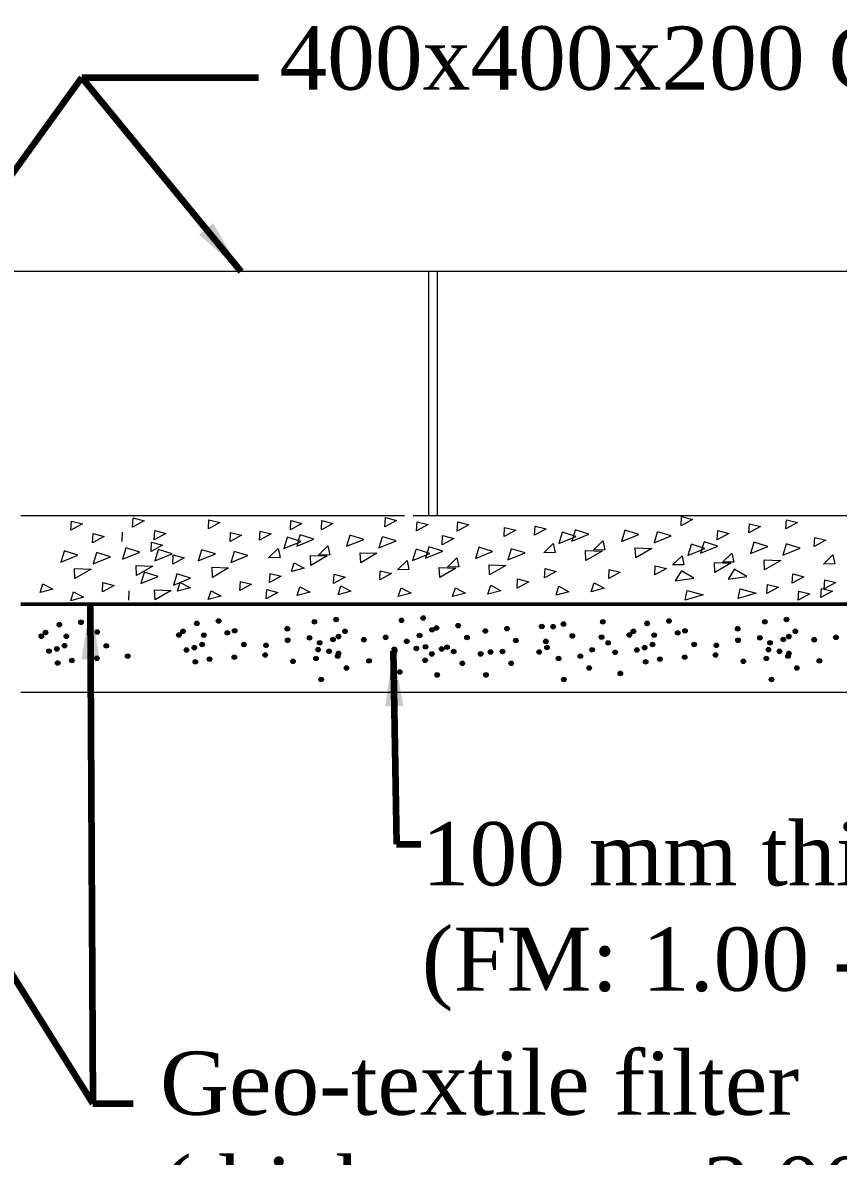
# Model space of a CAD drawing. Header units: metres. Extents: x -2434 to 11656, y -15288 to 8109.
# Drawn here: x -337.25 to -323.94, y -8336.46 to -8317.96 of the extents above; entities that cross this region are included whole.
import ezdxf

# ---------------------------------------------------------------- set-up
doc = ezdxf.new("R2010")
doc.units = ezdxf.units.M
doc.layers.add('LINE', color=7, linetype='Continuous')
doc.styles.get("Standard").update_dxf_attribs({"font": 'times.ttf'})
doc.dimstyles.get("Standard").update_dxf_attribs({"dimtxt": 0.5, "dimasz": 0.4075, "dimexe": 0.364, "dimexo": 0.219, "dimgap": 0.09, "dimtad": 0, "dimdec": 0, "dimlfac": 1000, "dimzin": 0, "dimdsep": 46, "dimtxsty": 'Standard', "dimcen": 0.09, "dimadec": 0, "dimazin": 0, "dimtfac": 1, "dimtdec": 0, "dimtofl": 0, "dimtmove": 0, "dimatfit": 3, "dimfxl": 1, "dimtolj": 1, "dimtzin": 0, "dimarcsym": 0})

msp = doc.modelspace()

# ---------------------------------------------------------------- hatches: boundary and pattern name
at = {"layer": 'LINE', "lineweight": 18, "ltscale": 0.5}
for points in [[(-332.096489, -8327.703919, -1), (-332.170569, -8327.703919, -1)], [(-330.675755, -8327.679038, -1), (-330.749836, -8327.679038, -1)], [(-324.746383, -8327.703919, -1), (-324.820463, -8327.703919, -1)], [(-336.615861, -8327.787319, -1), (-336.689941, -8327.787319, -1)], [(-336.260619, -8327.748582, -1), (-336.334699, -8327.748582, -1)], [(-334.37097, -8327.767538, -1), (-334.44505, -8327.767538, -1)], [(-334.015728, -8327.728801, -1), (-334.089808, -8327.728801, -1)], [(-333.752853, -8327.88876, -1), (-333.826933, -8327.88876, -1)], [(-332.89411, -8327.854478, -1), (-332.96819, -8327.854478, -1)], [(-332.451731, -8327.742656, -1), (-332.525811, -8327.742656, -1)], [(-331.030997, -8327.717775, -1), (-331.105077, -8327.717775, -1)], [(-330.532924, -8327.872071, -1), (-330.607004, -8327.872071, -1)], [(-330.460536, -8327.84218, -1), (-330.534616, -8327.84218, -1)], [(-330.105294, -8327.803443, -1), (-330.179374, -8327.803443, -1)], [(-329.307689, -8327.853206, -1), (-329.381769, -8327.853206, -1)], [(-328.740701, -8327.8173, -1), (-328.814781, -8327.8173, -1)], [(-328.558923, -8327.805861, -1), (-328.627677, -8327.833443, -1)], [(-328.385459, -8327.778562, -1), (-328.459539, -8327.778562, -1)], [(-327.743693, -8327.742656, -1), (-327.817774, -8327.742656, -1)], [(-327.020864, -8327.767538, -1), (-327.094944, -8327.767538, -1)], [(-326.665622, -8327.728801, -1), (-326.739703, -8327.728801, -1)], [(-326.402747, -8327.88876, -1), (-326.476827, -8327.88876, -1)], [(-325.544004, -8327.854478, -1), (-325.618084, -8327.854478, -1)], [(-325.101625, -8327.742656, -1), (-325.175705, -8327.742656, -1)], [(-336.908004, -8327.977123, -1), (-336.982084, -8327.977123, -1)], [(-336.840617, -8327.916733, -1), (-336.914697, -8327.916733, -1)], [(-336.501221, -8327.978185, -1), (-336.575301, -8327.978185, -1)], [(-336.117788, -8327.941614, -1), (-336.191868, -8327.941614, -1)], [(-335.997744, -8327.908541, -1), (-336.071824, -8327.908541, -1)], [(-334.663113, -8327.957342, -1), (-334.737193, -8327.957342, -1)], [(-334.595726, -8327.896952, -1), (-334.669806, -8327.896952, -1)], [(-334.25633, -8327.958404, -1), (-334.33041, -8327.958404, -1)], [(-333.872897, -8327.921833, -1), (-333.946977, -8327.921833, -1)], [(-332.888188, -8328.042388, -1), (-332.962268, -8328.042388, -1)], [(-332.532946, -8328.00365, -1), (-332.607027, -8328.00365, -1)], [(-332.149141, -8328.029563, -1), (-332.223221, -8328.029563, -1)], [(-332.05785, -8327.982577, -1), (-332.131931, -8327.982577, -1)], [(-331.953658, -8327.896952, -1), (-332.027738, -8327.896952, -1)], [(-331.64564, -8328.034019, -1), (-331.71972, -8328.034019, -1)], [(-331.290398, -8327.995282, -1), (-331.364478, -8327.995282, -1)], [(-330.945135, -8328.060657, -1), (-331.019215, -8328.060657, -1)], [(-330.73538, -8327.965437, -1), (-330.80946, -8327.965437, -1)], [(-329.962463, -8327.996476, -1), (-330.036543, -8327.996476, -1)], [(-329.662931, -8327.891943, -1), (-329.737011, -8327.891943, -1)], [(-329.164858, -8328.046238, -1), (-329.238938, -8328.046238, -1)], [(-328.675227, -8328.061268, -1), (-328.749307, -8328.061268, -1)], [(-328.242628, -8327.971595, -1), (-328.316708, -8327.971595, -1)], [(-327.764967, -8327.992685, -1), (-327.839047, -8327.992685, -1)], [(-327.313007, -8327.957342, -1), (-327.387087, -8327.957342, -1)], [(-327.24562, -8327.896952, -1), (-327.3197, -8327.896952, -1)], [(-326.906224, -8327.958404, -1), (-326.980304, -8327.958404, -1)], [(-326.522791, -8327.921833, -1), (-326.596871, -8327.921833, -1)], [(-325.538082, -8328.042388, -1), (-325.612162, -8328.042388, -1)], [(-325.18284, -8328.00365, -1), (-325.256921, -8328.00365, -1)], [(-324.799035, -8328.029563, -1), (-324.873115, -8328.029563, -1)], [(-324.707744, -8327.982577, -1), (-324.781825, -8327.982577, -1)], [(-324.603552, -8327.896952, -1), (-324.677632, -8327.896952, -1)], [(-324.295534, -8328.034019, -1), (-324.369614, -8328.034019, -1)], [(-323.940292, -8327.995282, -1), (-324.014372, -8327.995282, -1)], [(-336.784048, -8328.221321, -1), (-336.858128, -8328.221321, -1)], [(-336.655797, -8328.183922, -1), (-336.729877, -8328.183922, -1)], [(-336.529998, -8328.130201, -1), (-336.604079, -8328.130201, -1)], [(-335.848595, -8328.13248, -1), (-335.922676, -8328.13248, -1)], [(-334.539157, -8328.20154, -1), (-334.613237, -8328.20154, -1)], [(-334.410906, -8328.164141, -1), (-334.484986, -8328.164141, -1)], [(-334.285107, -8328.11042, -1), (-334.359188, -8328.11042, -1)], [(-333.603704, -8328.112699, -1), (-333.677785, -8328.112699, -1)], [(-333.243035, -8328.124342, -1), (-333.317115, -8328.124342, -1)], [(-332.390115, -8328.196683, -1), (-332.464195, -8328.196683, -1)], [(-332.365868, -8328.085538, -1), (-332.439949, -8328.085538, -1)], [(-332.212403, -8328.222606, -1), (-332.286483, -8328.222606, -1)], [(-332.057827, -8328.256897, -1), (-332.131907, -8328.256897, -1)], [(-331.147567, -8328.188314, -1), (-331.221647, -8328.188314, -1)], [(-331.143427, -8328.216555, -1), (-331.217507, -8328.216555, -1)], [(-330.788185, -8328.177818, -1), (-330.862265, -8328.177818, -1)], [(-330.637772, -8328.149577, -1), (-330.711852, -8328.149577, -1)], [(-330.374673, -8328.185062, -1), (-330.448754, -8328.185062, -1)], [(-330.288824, -8328.154033, -1), (-330.362904, -8328.154033, -1)], [(-330.18007, -8328.226421, -1), (-330.25415, -8328.226421, -1)], [(-329.577068, -8328.234825, -1), (-329.651149, -8328.234825, -1)], [(-329.382465, -8328.226421, -1), (-329.456545, -8328.226421, -1)], [(-328.785511, -8328.220522, -1), (-328.854265, -8328.248103, -1)], [(-328.654838, -8328.160182, -1), (-328.728918, -8328.160182, -1)], [(-327.919543, -8328.198422, -1), (-327.993623, -8328.198422, -1)], [(-327.657831, -8328.085538, -1), (-327.731911, -8328.085538, -1)], [(-327.544293, -8328.240277, -1), (-327.618373, -8328.240277, -1)], [(-327.189051, -8328.20154, -1), (-327.263131, -8328.20154, -1)], [(-327.0608, -8328.164141, -1), (-327.13488, -8328.164141, -1)], [(-326.935002, -8328.11042, -1), (-327.009082, -8328.11042, -1)], [(-326.253598, -8328.112699, -1), (-326.327679, -8328.112699, -1)], [(-325.892929, -8328.124342, -1), (-325.967009, -8328.124342, -1)], [(-325.040009, -8328.196683, -1), (-325.114089, -8328.196683, -1)], [(-325.015762, -8328.085538, -1), (-325.089843, -8328.085538, -1)], [(-324.862297, -8328.222606, -1), (-324.936377, -8328.222606, -1)], [(-324.707721, -8328.256897, -1), (-324.781801, -8328.256897, -1)], [(-336.641216, -8328.414354, -1), (-336.715297, -8328.414354, -1)], [(-336.409931, -8328.371447, -1), (-336.484011, -8328.371447, -1)], [(-336.003171, -8328.338218, -1), (-336.077252, -8328.338218, -1)], [(-335.49967, -8328.302864, -1), (-335.573751, -8328.302864, -1)], [(-334.396325, -8328.394573, -1), (-334.470406, -8328.394573, -1)], [(-334.16504, -8328.351666, -1), (-334.23912, -8328.351666, -1)], [(-333.75828, -8328.318437, -1), (-333.832361, -8328.318437, -1)], [(-333.254779, -8328.283083, -1), (-333.32886, -8328.283083, -1)], [(-332.802326, -8328.38527, -1), (-332.876406, -8328.38527, -1)], [(-332.426806, -8328.339801, -1), (-332.500886, -8328.339801, -1)], [(-332.071564, -8328.301064, -1), (-332.145645, -8328.301064, -1)], [(-331.559777, -8328.376901, -1), (-331.633857, -8328.376901, -1)], [(-330.645354, -8328.37085, -1), (-330.719434, -8328.37085, -1)], [(-330.535312, -8328.265158, -1), (-330.609392, -8328.265158, -1)], [(-330.037238, -8328.419454, -1), (-330.111319, -8328.419454, -1)], [(-329.737707, -8328.265158, -1), (-329.811787, -8328.265158, -1)], [(-329.239633, -8328.419454, -1), (-329.313714, -8328.419454, -1)], [(-328.466523, -8328.339801, -1), (-328.540603, -8328.339801, -1)], [(-328.111281, -8328.301064, -1), (-328.185361, -8328.301064, -1)], [(-327.046219, -8328.394573, -1), (-327.1203, -8328.394573, -1)], [(-326.814934, -8328.351666, -1), (-326.889014, -8328.351666, -1)], [(-326.408174, -8328.318437, -1), (-326.482255, -8328.318437, -1)], [(-325.904673, -8328.283083, -1), (-325.978754, -8328.283083, -1)], [(-325.45222, -8328.38527, -1), (-325.5263, -8328.38527, -1)], [(-325.0767, -8328.339801, -1), (-325.150781, -8328.339801, -1)], [(-324.721459, -8328.301064, -1), (-324.795539, -8328.301064, -1)], [(-324.209671, -8328.376901, -1), (-324.283752, -8328.376901, -1)], [(-331.928733, -8328.494097, -1), (-332.002813, -8328.494097, -1)], [(-331.057564, -8328.559437, -1), (-331.131644, -8328.559437, -1)], [(-330.449449, -8328.60804, -1), (-330.523529, -8328.60804, -1)], [(-329.651844, -8328.60804, -1), (-329.725924, -8328.60804, -1)], [(-327.96845, -8328.494097, -1), (-328.04253, -8328.494097, -1)], [(-327.45843, -8328.583159, -1), (-327.53251, -8328.583159, -1)], [(-324.578627, -8328.494097, -1), (-324.652707, -8328.494097, -1)], [(-332.340944, -8328.682683, -1), (-332.415024, -8328.682683, -1)], [(-328.38066, -8328.682683, -1), (-328.45474, -8328.682683, -1)], [(-324.990838, -8328.682683, -1), (-325.064918, -8328.682683, -1)]]:
    msp.add_hatch(color=7, dxfattribs=at).paths.add_polyline_path(points)

# ---------------------------------------------------------------- linework, layer by layer
at = {"layer": 'LINE', "color": 7, "lineweight": 18, "ltscale": 0.5}
for p, q in [((-334.812874, -8322.026389), (-345.969197, -8322.026389)), ((-334.954963, -8322.026389), (-337.220101, -8322.026389)), ((-323.677179, -8322.026389), (-334.812874, -8322.026389)), ((-330.974997, -8322.026389), (-334.812874, -8322.026389)), ((-330.621265, -8326.013516), (-330.621265, -8322.026389)), ((-330.479176, -8326.013516), (-330.479176, -8322.026389)), ((-323.677179, -8322.026389), (-329.245026, -8322.026389)), ((-331.019269, -8326.013516), (-337.281172, -8326.013516)), ((-336.464566, -8326.246565), (-336.455539, -8326.096445)), ((-336.275305, -8326.143264), (-336.464566, -8326.246565)), ((-336.455539, -8326.096445), (-336.275305, -8326.143264)), ((-335.457801, -8326.196453), (-335.448775, -8326.046333)), ((-335.268541, -8326.093152), (-335.457801, -8326.196453)), ((-335.448775, -8326.046333), (-335.268541, -8326.093152)), ((-334.219675, -8326.226784), (-334.210648, -8326.076664)), ((-334.030414, -8326.123483), (-334.219675, -8326.226784)), ((-334.210648, -8326.076664), (-334.030414, -8326.123483)), ((-332.88092, -8326.238857), (-332.871894, -8326.088737)), ((-332.691659, -8326.135556), (-332.88092, -8326.238857)), ((-332.871894, -8326.088737), (-332.691659, -8326.135556)), ((-332.375892, -8326.238857), (-332.366866, -8326.088737)), ((-332.186631, -8326.135556), (-332.375892, -8326.238857)), ((-332.366866, -8326.088737), (-332.186631, -8326.135556)), ((-331.337036, -8326.192062), (-331.328009, -8326.041942)), ((-331.147775, -8326.088761), (-331.337036, -8326.192062)), ((-331.328009, -8326.041942), (-331.147775, -8326.088761)), ((-323.677179, -8326.013516), (-330.877179, -8326.013516)), ((-330.820356, -8326.258033), (-330.81133, -8326.107913)), ((-330.631096, -8326.154732), (-330.820356, -8326.258033)), ((-330.81133, -8326.107913), (-330.631096, -8326.154732)), ((-330.15861, -8326.261821), (-330.149583, -8326.111701)), ((-329.969349, -8326.15852), (-330.15861, -8326.261821)), ((-330.149583, -8326.111701), (-329.969349, -8326.15852)), ((-328.895422, -8326.329127), (-328.886395, -8326.179007)), ((-328.886395, -8326.179007), (-328.706161, -8326.225826)), ((-326.505834, -8326.173281), (-326.496807, -8326.023161)), ((-326.316573, -8326.06998), (-326.505834, -8326.173281)), ((-326.496807, -8326.023161), (-326.316573, -8326.06998)), ((-325.397234, -8326.291452), (-325.388207, -8326.141332)), ((-325.388207, -8326.141332), (-325.207973, -8326.188151)), ((-324.792513, -8326.225797), (-324.783487, -8326.075677)), ((-324.603253, -8326.122496), (-324.792513, -8326.225797)), ((-324.783487, -8326.075677), (-324.603253, -8326.122496)), ((-336.111005, -8326.452249), (-336.101979, -8326.302129)), ((-335.921745, -8326.348948), (-336.111005, -8326.452249)), ((-336.101979, -8326.302129), (-335.921745, -8326.348948)), ((-335.629221, -8326.429723), (-335.620195, -8326.279604)), ((-335.10424, -8326.402137), (-335.095214, -8326.252017)), ((-334.91498, -8326.298836), (-335.10424, -8326.402137)), ((-335.095214, -8326.252017), (-334.91498, -8326.298836)), ((-333.866114, -8326.432468), (-333.857088, -8326.282348)), ((-333.676854, -8326.329167), (-333.866114, -8326.432468)), ((-333.857088, -8326.282348), (-333.676854, -8326.329167)), ((-333.38433, -8326.409942), (-333.375304, -8326.259823)), ((-333.19507, -8326.306641), (-333.38433, -8326.409942)), ((-333.375304, -8326.259823), (-333.19507, -8326.306641)), ((-332.934983, -8326.367445), (-332.988932, -8326.543832)), ((-332.707061, -8326.429875), (-332.932947, -8326.360787)), ((-332.724368, -8326.328493), (-332.778316, -8326.504879)), ((-332.496446, -8326.390922), (-332.722331, -8326.321834)), ((-331.911294, -8326.333211), (-331.965242, -8326.509597)), ((-331.683372, -8326.39564), (-331.909257, -8326.326552)), ((-331.381432, -8326.359123), (-331.435381, -8326.535509)), ((-331.15351, -8326.421553), (-331.379396, -8326.352465)), ((-330.405025, -8326.483557), (-330.395999, -8326.333437)), ((-330.395999, -8326.333437), (-330.215765, -8326.380256)), ((-329.393232, -8326.35107), (-329.384206, -8326.20095)), ((-329.203971, -8326.247769), (-329.393232, -8326.35107)), ((-329.384206, -8326.20095), (-329.203971, -8326.247769)), ((-328.706161, -8326.225826), (-328.895422, -8326.329127)), ((-328.446075, -8326.286629), (-328.500023, -8326.463016)), ((-328.500023, -8326.463016), (-328.218153, -8326.349059)), ((-328.218153, -8326.349059), (-328.444038, -8326.279971)), ((-328.23546, -8326.247677), (-328.289408, -8326.424063)), ((-328.289408, -8326.424063), (-328.007538, -8326.310107)), ((-328.007538, -8326.310107), (-328.233423, -8326.241019)), ((-327.422385, -8326.252395), (-327.476334, -8326.428781)), ((-327.476334, -8326.428781), (-327.194464, -8326.314825)), ((-327.194464, -8326.314825), (-327.420349, -8326.245737)), ((-326.892524, -8326.278307), (-326.946472, -8326.454694)), ((-326.946472, -8326.454694), (-326.664602, -8326.340737)), ((-326.664602, -8326.340737), (-326.890487, -8326.271649)), ((-325.916117, -8326.402741), (-325.90709, -8326.252621)), ((-325.726856, -8326.29944), (-325.916117, -8326.402741)), ((-325.90709, -8326.252621), (-325.726856, -8326.29944)), ((-325.207973, -8326.188151), (-325.397234, -8326.291452)), ((-324.331078, -8326.513278), (-324.322051, -8326.363158)), ((-324.322051, -8326.363158), (-324.141817, -8326.409977)), ((-335.568888, -8326.54183), (-335.622836, -8326.718216)), ((-335.340966, -8326.60426), (-335.566851, -8326.535172)), ((-335.155896, -8326.594158), (-335.146869, -8326.444038)), ((-334.966635, -8326.490857), (-335.155896, -8326.594158)), ((-335.146869, -8326.444038), (-334.966635, -8326.490857)), ((-333.235703, -8326.696536), (-333.081176, -8326.546163)), ((-333.081176, -8326.546163), (-333.049517, -8326.693184)), ((-332.988932, -8326.543832), (-332.707061, -8326.429875)), ((-332.778316, -8326.504879), (-332.496446, -8326.390922)), ((-332.422629, -8326.653049), (-332.268102, -8326.502676)), ((-332.268102, -8326.502676), (-332.236443, -8326.649697)), ((-331.965242, -8326.509597), (-331.683372, -8326.39564)), ((-331.435381, -8326.535509), (-331.15351, -8326.421553)), ((-330.603595, -8326.626725), (-330.829481, -8326.557637)), ((-330.620902, -8326.525343), (-330.674851, -8326.701729)), ((-330.39298, -8326.587773), (-330.618866, -8326.518685)), ((-330.215765, -8326.380256), (-330.405025, -8326.483557)), ((-329.807828, -8326.530061), (-329.861776, -8326.706447)), ((-329.579906, -8326.592491), (-329.805791, -8326.523403)), ((-329.277966, -8326.555973), (-329.331915, -8326.73236)), ((-329.050044, -8326.618403), (-329.27593, -8326.549315)), ((-328.746795, -8326.615721), (-328.592268, -8326.465348)), ((-328.592268, -8326.465348), (-328.560609, -8326.612369)), ((-327.933721, -8326.572233), (-327.779193, -8326.42186)), ((-327.779193, -8326.42186), (-327.747535, -8326.568881)), ((-327.25178, -8326.532534), (-326.980346, -8326.542658)), ((-327.244783, -8326.697492), (-327.25178, -8326.532534)), ((-326.980346, -8326.542658), (-327.244783, -8326.697492)), ((-326.342609, -8326.48348), (-326.396557, -8326.659866)), ((-326.396557, -8326.659866), (-326.114687, -8326.54591)), ((-326.114687, -8326.54591), (-326.340572, -8326.476822)), ((-326.131994, -8326.444527), (-326.185942, -8326.620913)), ((-326.185942, -8326.620913), (-325.904072, -8326.506957)), ((-325.904072, -8326.506957), (-326.129957, -8326.437869)), ((-325.318919, -8326.449245), (-325.372868, -8326.625631)), ((-325.372868, -8326.625631), (-325.090998, -8326.511675)), ((-325.090998, -8326.511675), (-325.316883, -8326.442587)), ((-324.789058, -8326.475158), (-324.843006, -8326.651544)), ((-324.843006, -8326.651544), (-324.561136, -8326.537588)), ((-324.561136, -8326.537588), (-324.787021, -8326.4685)), ((-324.141817, -8326.409977), (-324.331078, -8326.513278)), ((-336.575653, -8326.591942), (-336.629601, -8326.768328)), ((-336.629601, -8326.768328), (-336.347731, -8326.654371)), ((-336.347731, -8326.654371), (-336.573616, -8326.585283)), ((-336.045791, -8326.617854), (-336.099739, -8326.79424)), ((-336.099739, -8326.79424), (-335.817869, -8326.680284)), ((-335.817869, -8326.680284), (-336.043754, -8326.611196)), ((-335.622836, -8326.718216), (-335.340966, -8326.60426)), ((-335.039026, -8326.567742), (-335.092975, -8326.744129)), ((-335.092975, -8326.744129), (-334.811104, -8326.630172)), ((-334.811104, -8326.630172), (-335.03699, -8326.561084)), ((-334.802335, -8326.799842), (-334.793309, -8326.649722)), ((-334.613075, -8326.696541), (-334.802335, -8326.799842)), ((-334.793309, -8326.649722), (-334.613075, -8326.696541)), ((-334.330762, -8326.572161), (-334.38471, -8326.748547)), ((-334.38471, -8326.748547), (-334.10284, -8326.63459)), ((-334.10284, -8326.63459), (-334.328725, -8326.565502)), ((-333.8009, -8326.598073), (-333.854848, -8326.774459)), ((-333.854848, -8326.774459), (-333.572978, -8326.660503)), ((-333.572978, -8326.660503), (-333.798863, -8326.591415)), ((-333.049517, -8326.693184), (-333.235703, -8326.696536)), ((-332.546765, -8326.821795), (-332.553762, -8326.656838)), ((-332.553762, -8326.656838), (-332.282329, -8326.666961)), ((-332.282329, -8326.666961), (-332.546765, -8326.821795)), ((-332.236443, -8326.649697), (-332.422629, -8326.653049)), ((-331.740688, -8326.61335), (-331.469255, -8326.623474)), ((-331.733691, -8326.778308), (-331.740688, -8326.61335)), ((-331.469255, -8326.623474), (-331.733691, -8326.778308)), ((-331.132237, -8326.893387), (-330.97771, -8326.743014)), ((-330.97771, -8326.743014), (-330.946052, -8326.890035)), ((-330.831517, -8326.564296), (-330.885466, -8326.740682)), ((-330.885466, -8326.740682), (-330.603595, -8326.626725)), ((-330.674851, -8326.701729), (-330.39298, -8326.587773)), ((-330.319163, -8326.849899), (-330.164636, -8326.699526)), ((-330.164636, -8326.699526), (-330.132977, -8326.846547)), ((-329.861776, -8326.706447), (-329.579906, -8326.592491)), ((-329.331915, -8326.73236), (-329.050044, -8326.618403)), ((-328.560609, -8326.612369), (-328.746795, -8326.615721)), ((-328.057857, -8326.74098), (-328.064854, -8326.576022)), ((-328.064854, -8326.576022), (-327.793421, -8326.586145)), ((-327.793421, -8326.586145), (-328.057857, -8326.74098)), ((-327.747535, -8326.568881), (-327.933721, -8326.572233)), ((-326.643329, -8326.812571), (-326.488802, -8326.662198)), ((-326.488802, -8326.662198), (-326.457143, -8326.809219)), ((-325.830255, -8326.769083), (-325.675728, -8326.61871)), ((-325.675728, -8326.61871), (-325.644069, -8326.765731)), ((-325.148314, -8326.729385), (-324.876881, -8326.739508)), ((-325.141317, -8326.894342), (-325.148314, -8326.729385)), ((-324.876881, -8326.739508), (-325.141317, -8326.894342)), ((-324.182451, -8326.799872), (-324.027924, -8326.649499)), ((-324.027924, -8326.649499), (-323.996265, -8326.79652)), ((-336.405047, -8326.872081), (-336.133614, -8326.882205)), ((-336.39805, -8327.037039), (-336.405047, -8326.872081)), ((-336.133614, -8326.882205), (-336.39805, -8327.037039)), ((-335.398282, -8326.821969), (-335.126849, -8326.832093)), ((-335.391285, -8326.986927), (-335.398282, -8326.821969)), ((-335.126849, -8326.832093), (-335.391285, -8326.986927)), ((-334.160156, -8326.8523), (-333.888723, -8326.862424)), ((-334.153159, -8327.017258), (-334.160156, -8326.8523)), ((-333.888723, -8326.862424), (-334.153159, -8327.017258)), ((-332.863144, -8326.922579), (-332.818442, -8326.778985)), ((-332.654657, -8326.86759), (-332.863144, -8326.922579)), ((-332.818442, -8326.778985), (-332.654657, -8326.86759)), ((-331.422709, -8327.05775), (-331.413683, -8326.907631)), ((-331.413683, -8326.907631), (-331.233449, -8326.954449)), ((-330.946052, -8326.890035), (-331.132237, -8326.893387)), ((-330.450296, -8326.853688), (-330.178863, -8326.863811)), ((-330.443299, -8327.018646), (-330.450296, -8326.853688)), ((-330.178863, -8326.863811), (-330.443299, -8327.018646)), ((-330.132977, -8326.846547), (-330.319163, -8326.849899)), ((-329.637222, -8326.810201), (-329.365789, -8326.820324)), ((-329.630225, -8326.975158), (-329.637222, -8326.810201)), ((-329.365789, -8326.820324), (-329.630225, -8326.975158)), ((-328.733182, -8327.021104), (-328.724156, -8326.870984)), ((-328.543922, -8326.917803), (-328.733182, -8327.021104)), ((-328.724156, -8326.870984), (-328.543922, -8326.917803)), ((-327.686001, -8327.035827), (-327.676975, -8326.885707)), ((-327.676975, -8326.885707), (-327.496741, -8326.932526)), ((-326.933801, -8326.976935), (-326.924775, -8326.826815)), ((-326.744541, -8326.873634), (-326.933801, -8326.976935)), ((-326.924775, -8326.826815), (-326.744541, -8326.873634)), ((-326.457143, -8326.809219), (-326.643329, -8326.812571)), ((-326.503754, -8326.91546), (-326.598361, -8327.073803)), ((-326.297406, -8327.030639), (-326.500183, -8326.909483)), ((-325.961388, -8326.772872), (-325.689955, -8326.782996)), ((-325.954391, -8326.93783), (-325.961388, -8326.772872)), ((-325.689955, -8326.782996), (-325.954391, -8326.93783)), ((-325.644069, -8326.765731), (-325.830255, -8326.769083)), ((-325.639833, -8326.88796), (-325.734439, -8327.046302)), ((-325.433484, -8327.003138), (-325.636261, -8326.881983)), ((-323.996265, -8326.79652), (-324.182451, -8326.799872)), ((-335.948681, -8327.252137), (-335.939655, -8327.102017)), ((-335.939655, -8327.102017), (-335.759421, -8327.148836)), ((-335.266983, -8326.939535), (-335.320931, -8327.115921)), ((-335.320931, -8327.115921), (-335.039061, -8327.001965)), ((-335.039061, -8327.001965), (-335.264946, -8326.932877)), ((-334.737121, -8326.965447), (-334.791069, -8327.141834)), ((-334.791069, -8327.141834), (-334.509199, -8327.027877)), ((-334.509199, -8327.027877), (-334.735084, -8326.958789)), ((-334.722517, -8327.243909), (-334.677814, -8327.100315)), ((-334.677814, -8327.100315), (-334.51403, -8327.18892)), ((-333.70379, -8327.232356), (-333.694764, -8327.082236)), ((-333.694764, -8327.082236), (-333.51453, -8327.129055)), ((-333.222091, -8327.101919), (-333.213064, -8326.9518)), ((-333.03283, -8326.998618), (-333.222091, -8327.101919)), ((-333.213064, -8326.9518), (-333.03283, -8326.998618)), ((-332.17491, -8327.116643), (-332.165883, -8326.966523)), ((-331.985649, -8327.013342), (-332.17491, -8327.116643)), ((-332.165883, -8326.966523), (-331.985649, -8327.013342)), ((-331.233449, -8326.954449), (-331.422709, -8327.05775)), ((-329.180857, -8327.190257), (-329.17183, -8327.040137)), ((-328.991596, -8327.086956), (-329.180857, -8327.190257)), ((-329.17183, -8327.040137), (-328.991596, -8327.086956)), ((-327.970157, -8327.249788), (-327.925455, -8327.106194)), ((-327.925455, -8327.106194), (-327.76167, -8327.194799)), ((-327.496741, -8326.932526), (-327.686001, -8327.035827)), ((-326.598361, -8327.073803), (-326.297406, -8327.030639)), ((-325.734439, -8327.046302), (-325.433484, -8327.003138)), ((-324.691948, -8327.109441), (-324.682922, -8326.959321)), ((-324.502688, -8327.00614), (-324.691948, -8327.109441)), ((-324.682922, -8326.959321), (-324.502688, -8327.00614)), ((-324.168838, -8327.205255), (-324.159812, -8327.055135)), ((-323.979578, -8327.101954), (-324.168838, -8327.205255)), ((-324.159812, -8327.055135), (-323.979578, -8327.101954)), ((-336.967408, -8327.26369), (-336.922705, -8327.120096)), ((-336.758921, -8327.208701), (-336.967408, -8327.26369)), ((-336.922705, -8327.120096), (-336.758921, -8327.208701)), ((-336.465334, -8327.396893), (-336.420631, -8327.2533)), ((-336.420631, -8327.2533), (-336.256846, -8327.341905)), ((-335.759421, -8327.148836), (-335.948681, -8327.252137)), ((-335.519905, -8327.38653), (-335.510879, -8327.23641)), ((-335.096377, -8327.219674), (-334.824944, -8327.229798)), ((-335.08938, -8327.384632), (-335.096377, -8327.219674)), ((-334.824944, -8327.229798), (-335.08938, -8327.384632)), ((-334.51403, -8327.18892), (-334.722517, -8327.243909)), ((-334.220443, -8327.377112), (-334.17574, -8327.233519)), ((-334.17574, -8327.233519), (-334.011955, -8327.322124)), ((-333.51453, -8327.129055), (-333.70379, -8327.232356)), ((-333.275014, -8327.366749), (-333.265988, -8327.216629)), ((-333.085754, -8327.263447), (-333.275014, -8327.366749)), ((-333.265988, -8327.216629), (-333.085754, -8327.263447)), ((-332.769031, -8327.314417), (-332.724328, -8327.170823)), ((-332.560544, -8327.259428), (-332.769031, -8327.314417)), ((-332.724328, -8327.170823), (-332.560544, -8327.259428)), ((-332.100392, -8327.298634), (-332.055689, -8327.155041)), ((-331.891905, -8327.243646), (-332.100392, -8327.298634)), ((-332.055689, -8327.155041), (-331.891905, -8327.243646)), ((-331.11971, -8327.330002), (-331.075008, -8327.186408)), ((-330.911223, -8327.275013), (-331.11971, -8327.330002)), ((-331.075008, -8327.186408), (-330.911223, -8327.275013)), ((-330.233142, -8327.330002), (-330.18844, -8327.186408)), ((-330.024655, -8327.275013), (-330.233142, -8327.330002)), ((-330.18844, -8327.186408), (-330.024655, -8327.275013)), ((-329.656975, -8327.288968), (-329.612273, -8327.145374)), ((-329.448488, -8327.233979), (-329.656975, -8327.288968)), ((-329.612273, -8327.145374), (-329.448488, -8327.233979)), ((-328.542878, -8327.304632), (-328.498175, -8327.161038)), ((-328.334391, -8327.249643), (-328.542878, -8327.304632)), ((-328.498175, -8327.161038), (-328.334391, -8327.249643)), ((-327.76167, -8327.194799), (-327.970157, -8327.249788)), ((-326.437872, -8327.390133), (-326.405175, -8327.228297)), ((-326.405175, -8327.228297), (-326.144058, -8327.303106)), ((-325.57395, -8327.362632), (-325.541253, -8327.200796)), ((-325.280136, -8327.275606), (-325.57395, -8327.362632)), ((-325.541253, -8327.200796), (-325.280136, -8327.275606)), ((-325.103571, -8327.280695), (-325.094545, -8327.130575)), ((-324.91431, -8327.177394), (-325.103571, -8327.280695)), ((-325.094545, -8327.130575), (-324.91431, -8327.177394)), ((-324.590912, -8327.390146), (-324.581886, -8327.240026)), ((-324.401652, -8327.286845), (-324.590912, -8327.390146)), ((-324.581886, -8327.240026), (-324.401652, -8327.286845)), ((-324.222828, -8327.34635), (-324.213802, -8327.19623)), ((-324.033568, -8327.243049), (-324.222828, -8327.34635)), ((-324.213802, -8327.19623), (-324.033568, -8327.243049)), ((-336.256846, -8327.341905), (-336.465334, -8327.396893)), ((-334.011955, -8327.322124), (-334.220443, -8327.377112)), ((-326.144058, -8327.303106), (-326.437872, -8327.390133)), ((-323.716849, -8328.893516), (-337.281172, -8328.893516))]:
    msp.add_line(p, q, dxfattribs=at)
at = {"layer": 'LINE', "color": 7, "lineweight": 50, "ltscale": 0.5}
msp.add_line((-323.43953, -8327.453516), (-337.281172, -8327.453516), dxfattribs=at)
at = {"layer": 'LINE', "color": 7, "lineweight": 18, "ltscale": 0.5}
for centre in [(-332.133529, -8327.703919), (-330.712795, -8327.679038), (-324.783423, -8327.703919), (-336.652901, -8327.787319), (-336.297659, -8327.748582), (-334.40801, -8327.767538), (-334.052768, -8327.728801), (-333.789893, -8327.88876), (-332.93115, -8327.854478), (-332.488771, -8327.742656), (-331.068037, -8327.717775), (-330.569964, -8327.872071), (-330.497576, -8327.84218), (-330.142334, -8327.803443), (-329.344729, -8327.853206), (-328.777741, -8327.8173), (-328.5933, -8327.819652), (-328.422499, -8327.778562), (-327.780733, -8327.742656), (-327.057904, -8327.767538), (-326.702662, -8327.728801), (-326.439787, -8327.88876), (-325.581044, -8327.854478), (-325.138665, -8327.742656), (-336.945044, -8327.977123), (-336.877657, -8327.916733), (-336.538261, -8327.978185), (-336.154828, -8327.941614), (-336.034784, -8327.908541), (-334.700153, -8327.957342), (-334.632766, -8327.896952), (-334.29337, -8327.958404), (-333.909937, -8327.921833), (-332.925228, -8328.042388), (-332.569986, -8328.00365), (-332.186181, -8328.029563), (-332.09489, -8327.982577), (-331.990698, -8327.896952), (-331.68268, -8328.034019), (-331.327438, -8327.995282), (-330.982175, -8328.060657), (-330.77242, -8327.965437), (-329.999503, -8327.996476), (-329.699971, -8327.891943), (-329.201898, -8328.046238), (-328.712267, -8328.061268), (-328.279668, -8327.971595), (-327.802007, -8327.992685), (-327.350047, -8327.957342), (-327.28266, -8327.896952), (-326.943264, -8327.958404), (-326.559831, -8327.921833), (-325.575122, -8328.042388), (-325.219881, -8328.00365), (-324.836075, -8328.029563), (-324.744785, -8327.982577), (-324.640592, -8327.896952), (-324.332574, -8328.034019), (-323.977332, -8327.995282), (-336.821088, -8328.221321), (-336.692837, -8328.183922), (-336.567039, -8328.130201), (-335.885635, -8328.13248), (-334.576197, -8328.20154), (-334.447946, -8328.164141), (-334.322148, -8328.11042), (-333.640744, -8328.112699), (-333.280075, -8328.124342), (-332.427155, -8328.196683), (-332.402908, -8328.085538), (-332.249443, -8328.222606), (-332.094867, -8328.256897), (-331.184607, -8328.188314), (-331.180467, -8328.216555), (-330.825225, -8328.177818), (-330.674812, -8328.149577), (-330.411713, -8328.185062), (-330.325864, -8328.154033), (-330.21711, -8328.226421), (-329.614108, -8328.234825), (-329.419505, -8328.226421), (-328.819888, -8328.234312), (-328.691878, -8328.160182), (-327.956583, -8328.198422), (-327.694871, -8328.085538), (-327.581333, -8328.240277), (-327.226091, -8328.20154), (-327.09784, -8328.164141), (-326.972042, -8328.11042), (-326.290639, -8328.112699), (-325.929969, -8328.124342), (-325.077049, -8328.196683), (-325.052803, -8328.085538), (-324.899337, -8328.222606), (-324.744761, -8328.256897), (-336.678256, -8328.414354), (-336.446971, -8328.371447), (-336.040211, -8328.338218), (-335.536711, -8328.302864), (-334.433365, -8328.394573), (-334.20208, -8328.351666), (-333.79532, -8328.318437), (-333.29182, -8328.283083), (-332.839366, -8328.38527), (-332.463846, -8328.339801), (-332.108605, -8328.301064), (-331.596817, -8328.376901), (-330.682394, -8328.37085), (-330.572352, -8328.265158), (-330.074279, -8328.419454), (-329.774747, -8328.265158), (-329.276674, -8328.419454), (-328.503563, -8328.339801), (-328.148321, -8328.301064), (-327.08326, -8328.394573), (-326.851974, -8328.351666), (-326.445215, -8328.318437), (-325.941714, -8328.283083), (-325.48926, -8328.38527), (-325.11374, -8328.339801), (-324.758499, -8328.301064), (-324.246711, -8328.376901), (-331.965773, -8328.494097), (-331.094604, -8328.559437), (-330.486489, -8328.60804), (-329.688884, -8328.60804), (-328.00549, -8328.494097), (-327.49547, -8328.583159), (-324.615667, -8328.494097), (-332.377984, -8328.682683), (-328.4177, -8328.682683), (-325.027878, -8328.682683)]:
    msp.add_circle(centre, 0.03704, dxfattribs=at)
msp.add_point((-328.814341, -8327.804689), dxfattribs=at)

# ---------------------------------------------------------------- texts
at = {"layer": 'LINE', "color": 7, "lineweight": 13, "ltscale": 0.5, "char_height": 1.03193343, "width": 39.65808448, "attachment_point": 1}
for s, insert in [('400x400x200 C.C block', (-333.060305, -8318.026417)), ('100 mm thick sand \\P(FM: 1.00 - 1.50 )', (-330.736702, -8331.010591)), ('{\\fTimes New Roman|b0|i0|c0|p18; Geo-textile filter\\P (thickness >= 3.00 mm)}', (-335.39763, -8334.753287))]:
    msp.add_mtext(s, dxfattribs=dict(at, insert=insert))

# ---------------------------------------------------------------- leaders
at = {"layer": 'LINE', "color": 7, "lineweight": 9, "ltscale": 0.5}
for points in [[(-338.574936, -8322.026389), (-336.284202, -8318.860945), (-333.400409, -8318.860945)], [(-333.685208, -8322.026389), (-336.284202, -8318.860945)], [(-336.146296, -8327.453516), (-336.105577, -8335.600458), (-335.448594, -8335.600458)], [(-331.201358, -8328.217689), (-331.147963, -8331.367763), (-330.751116, -8331.367763)], [(-340.304651, -8328.893516), (-336.105577, -8335.600458)]]:
    msp.add_leader(points, dimstyle='Standard', override={"dimtxt": 1.2, "dimasz": 0.9, "dimclrd": 7, "dimclre": 7, "dimclrt": 7, "dimlwd": 65535, "dimlwe": 65535}, dxfattribs=at)

doc.saveas('drawing.dxf')
